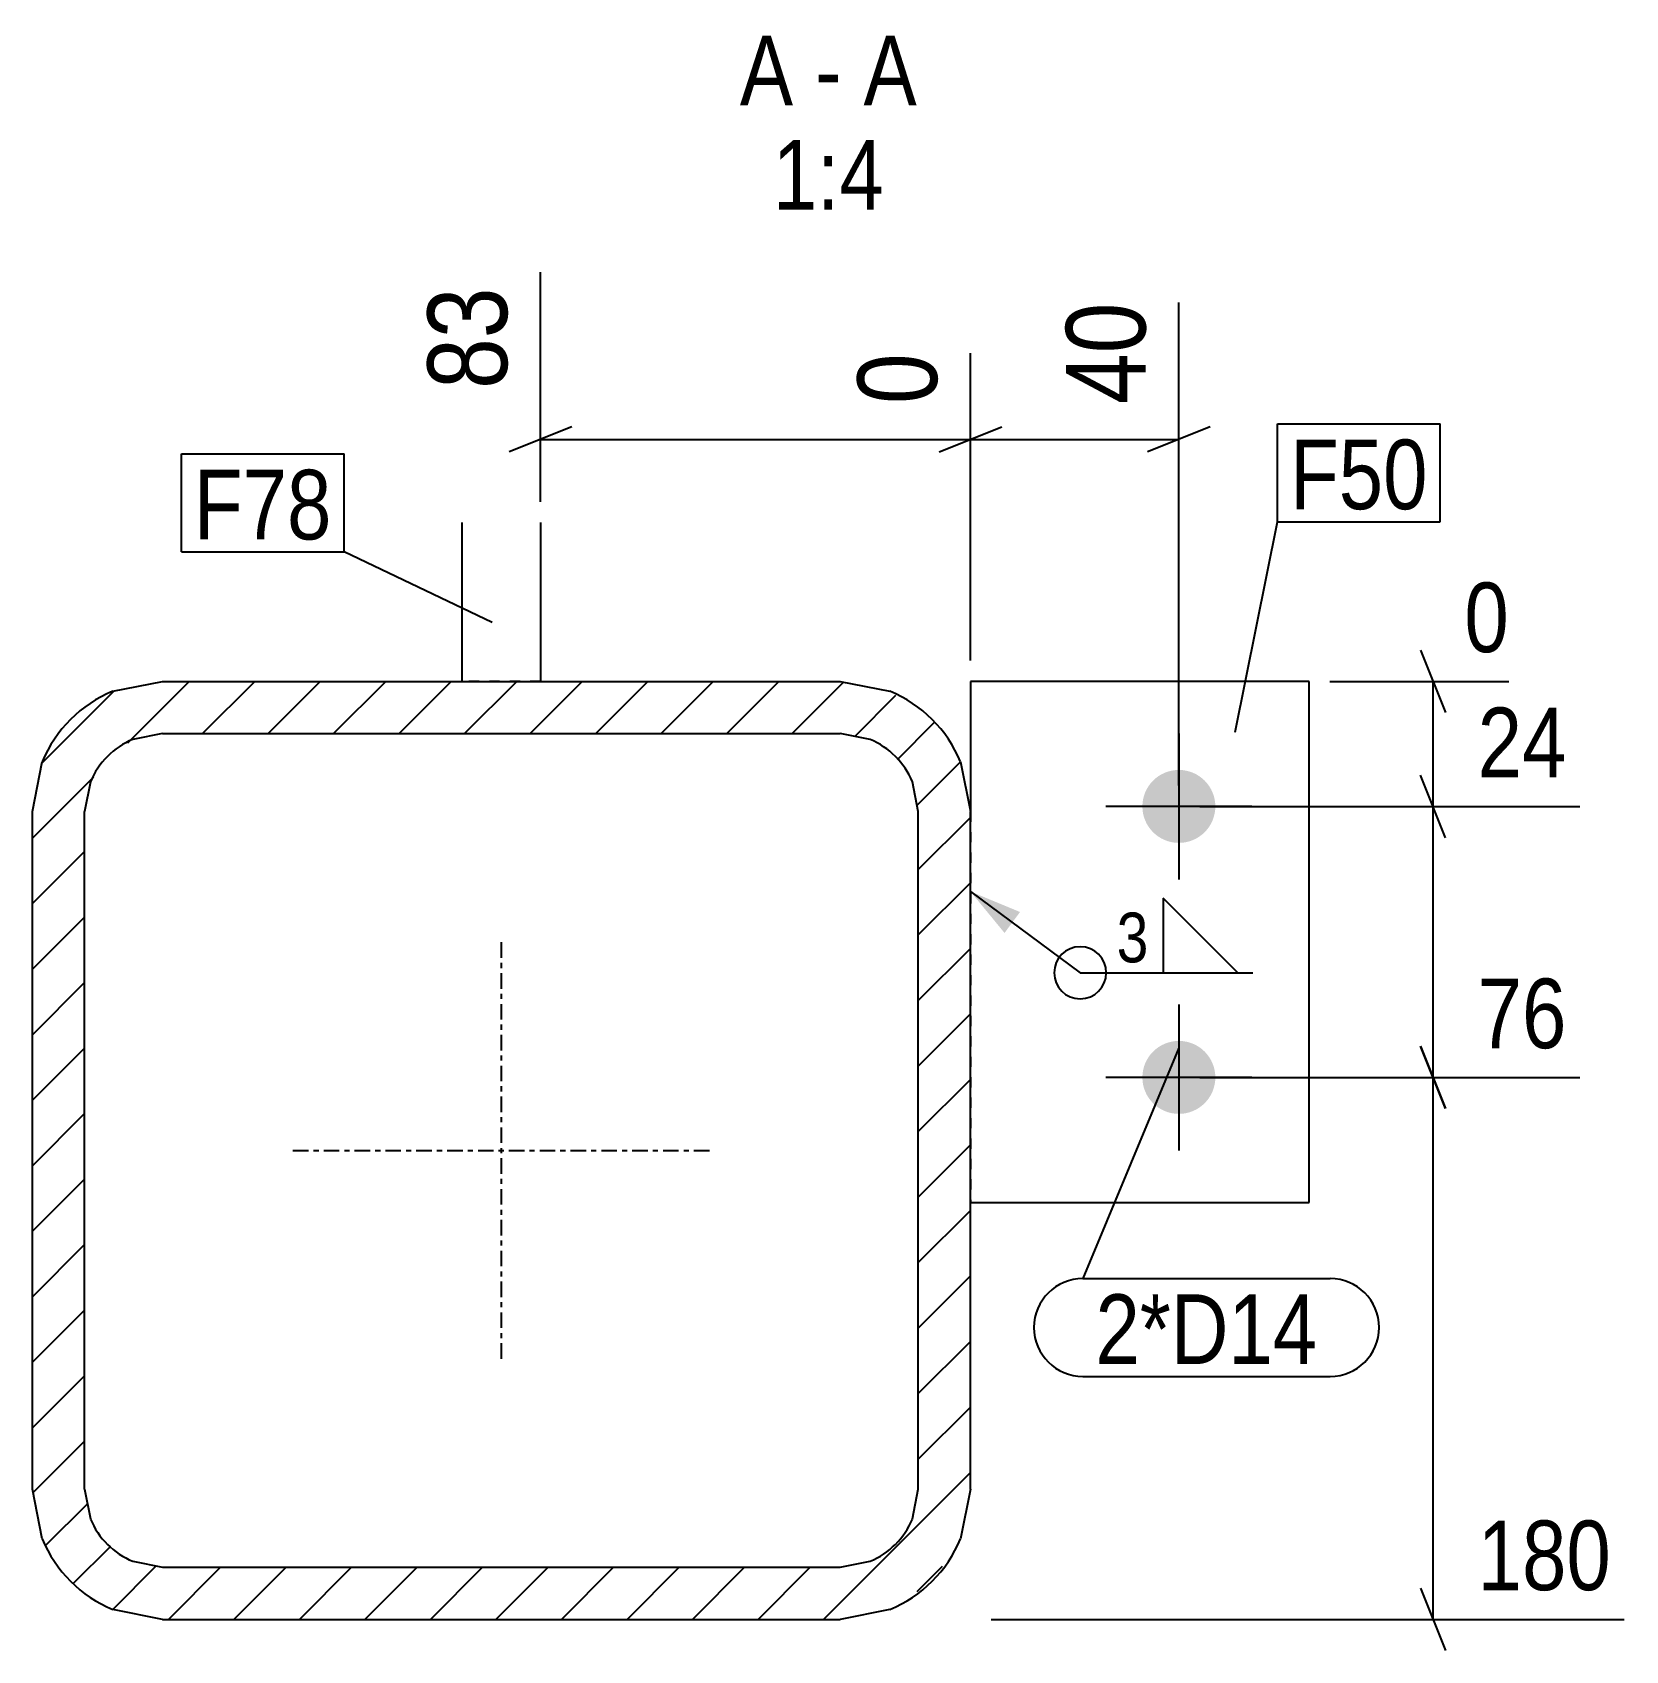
# Model space of a CAD drawing. Header units: millimetres. Extents: x 24 to 44783, y 9 to 937.
# Drawn here: x 9344.4 to 9650.2, y 9.6 to 320.1 of the extents above; entities that cross this region are included whole.
import ezdxf

# ---------------------------------------------------------------- set-up
doc = ezdxf.new("R2010")
doc.units = ezdxf.units.MM
doc.linetypes.add('DXK_LINE_DOT2', pattern=[3.9198, 1.9599, -1.9599])
doc.linetypes.add('DXK_LINE_DOT3', pattern=[5.9187, 2.979, -0.9799, 0.9799, -0.9799])
for name, color, linetype in [('MÅLSÆTNING', 7, 'Continuous'), ('STÅL', 7, 'Continuous'), ('TEKST', 7, 'Continuous')]:
    doc.layers.add(name, color=color, linetype=linetype)
doc.styles.add('Arial Narrow', font='ARIALN.TTF', dxfattribs={"height": 0.2})

msp = doc.modelspace()

# ---------------------------------------------------------------- hatches: boundary and pattern name
at = {"layer": 'STÅL', "linetype": 'Continuous'}
h = msp.add_hatch(dxfattribs=at)
h.set_pattern_fill('', scale=2.8, style=0, pattern_type=0)
h.set_pattern_definition([(45, (9522.545, 180.167), (-6.28618, 6.28618), [])])
h.paths.add_polyline_path([(9524.45, 170.6), (9522.55, 180.17), (9517.13, 188.28), (9509.02, 193.7), (9499.45, 195.6), (9369.45, 195.6), (9359.88, 193.7), (9351.77, 188.28), (9346.35, 180.17), (9344.45, 170.6), (9344.45, 40.6), (9346.35, 31.03), (9351.77, 22.92), (9359.88, 17.5), (9369.45, 15.6), (9499.45, 15.6), (9509.02, 17.5), (9517.13, 22.92), (9522.55, 31.03), (9524.45, 40.6)])
h.paths.add_polyline_path([(9513.31, 34.86), (9510.05, 29.99), (9505.19, 26.74), (9499.45, 25.6), (9369.45, 25.6), (9363.71, 26.74), (9358.84, 29.99), (9355.59, 34.86), (9354.45, 40.6), (9354.45, 170.6), (9355.59, 176.34), (9358.84, 181.21), (9363.71, 184.46), (9369.45, 185.6), (9499.45, 185.6), (9505.19, 184.46), (9510.05, 181.21), (9513.31, 176.34), (9514.45, 170.6), (9514.45, 40.6)])
for points in [[(9564.45, 164.6, -1), (9564.45, 178.6, -1)], [(9564.45, 112.6, -1), (9564.45, 126.6, -1)]]:
    msp.add_hatch(color=96, dxfattribs=at).paths.add_polyline_path(points)
at = {"layer": 'TEKST', "linetype": 'Continuous'}
msp.add_hatch(color=3, dxfattribs=at).paths.add_polyline_path([(9531, 147.32), (9524.45, 155.28), (9533.97, 151.34)])

# ---------------------------------------------------------------- linework, layer by layer
at = {"layer": 'MÅLSÆTNING', "color": 7, "linetype": 'Continuous'}
for p, q in [((9441.95, 230.07), (9441.95, 274.13)), ((9564.45, 175.6), (9564.45, 268.31)), ((9524.45, 199.6), (9524.45, 258.56)), ((9524.45, 199.6), (9524.45, 258.56)), ((9447.95, 244.41), (9435.95, 239.61)), ((9518.45, 239.61), (9530.45, 244.41)), ((9518.45, 239.61), (9530.45, 244.41)), ((9570.45, 244.41), (9558.45, 239.61)), ((9441.95, 242.01), (9524.45, 242.01)), ((9524.45, 242.01), (9564.45, 242.01)), ((9610.84, 201.6), (9615.64, 189.6)), ((9593.45, 195.6), (9627.77, 195.6)), ((9613.24, 171.6), (9613.24, 195.6)), ((9615.64, 165.6), (9610.84, 177.6)), ((9615.64, 165.6), (9610.84, 177.6)), ((9568.45, 171.6), (9641.4, 171.6)), ((9568.45, 171.6), (9641.4, 171.6)), ((9613.24, 119.6), (9613.24, 171.6)), ((9610.84, 125.6), (9615.64, 113.6)), ((9615.64, 113.6), (9610.84, 125.6)), ((9568.45, 119.6), (9641.4, 119.6)), ((9568.45, 119.6), (9641.4, 119.6)), ((9613.24, 15.6), (9613.24, 119.6)), ((9610.84, 21.6), (9615.64, 9.6)), ((9528.45, 15.6), (9649.93, 15.6))]:
    msp.add_line(p, q, dxfattribs=at)
at = {"layer": 'STÅL', "color": 2, "linetype": 'Continuous'}
for p, q in [((9426.95, 195.6), (9426.95, 226.07)), ((9441.95, 226.07), (9441.95, 195.6)), ((9359.88, 193.7), (9369.45, 195.6)), ((9369.45, 195.6), (9499.45, 195.6)), ((9499.45, 195.6), (9509.02, 193.7)), ((9589.45, 195.6), (9524.45, 195.6)), ((9524.45, 195.6), (9524.45, 170.6)), ((9589.45, 95.6), (9589.45, 195.6)), ((9369.45, 185.6), (9363.71, 184.46)), ((9369.45, 185.6), (9499.45, 185.6)), ((9505.19, 184.46), (9499.45, 185.6)), ((9344.45, 170.6), (9346.35, 180.17)), ((9522.55, 180.17), (9524.45, 170.6)), ((9355.59, 176.34), (9354.45, 170.6)), ((9514.45, 170.6), (9513.31, 176.34)), ((9344.45, 40.6), (9344.45, 170.6)), ((9354.45, 40.6), (9354.45, 170.6)), ((9514.45, 40.6), (9514.45, 170.6)), ((9524.45, 40.6), (9524.45, 170.6)), ((9524.45, 95.6), (9589.45, 95.6)), ((9346.35, 31.03), (9344.45, 40.6)), ((9354.45, 40.6), (9355.59, 34.86)), ((9513.31, 34.86), (9514.45, 40.6)), ((9524.45, 40.6), (9522.55, 31.03)), ((9363.71, 26.74), (9369.45, 25.6)), ((9369.45, 25.6), (9499.45, 25.6)), ((9499.45, 25.6), (9505.19, 26.74)), ((9369.45, 15.6), (9359.88, 17.5)), ((9369.45, 15.6), (9499.45, 15.6)), ((9509.02, 17.5), (9499.45, 15.6))]:
    msp.add_line(p, q, dxfattribs=at)
at = {"layer": 'STÅL', "color": 7, "linetype": 'DXK_LINE_DOT2'}
for p, q in [((9441.95, 195.6), (9426.95, 195.6)), ((9524.45, 170.6), (9524.45, 95.6))]:
    msp.add_line(p, q, dxfattribs=at)
at = {"layer": 'STÅL', "color": 96, "linetype": 'Continuous'}
for p, q in [((9564.45, 185.6), (9564.45, 157.6)), ((9578.45, 171.6), (9550.45, 171.6)), ((9564.45, 133.6), (9564.45, 105.6)), ((9578.45, 119.6), (9550.45, 119.6))]:
    msp.add_line(p, q, dxfattribs=at)
at = {"layer": 'STÅL', "color": 7, "linetype": 'DXK_LINE_DOT3'}
for p, q in [((9434.45, 65.6), (9434.45, 145.6)), ((9394.45, 105.6), (9474.45, 105.6))]:
    msp.add_line(p, q, dxfattribs=at)
at = {"layer": 'STÅL', "color": 2, "linetype": 'Continuous'}
for centre, radius, start, end in [((9369.45, 170.6), 25, 112.5, 157.5), ((9499.45, 170.6), 25, 22.5, 67.5), ((9369.45, 170.6), 15, 112.5, 157.5), ((9499.45, 170.6), 15, 22.5, 67.5), ((9369.45, 40.6), 15, 202.5, 247.5), ((9499.45, 40.6), 15, 292.5, 337.5), ((9369.45, 40.6), 25, 202.5, 247.5), ((9499.45, 40.6), 25, 292.5, 337.5)]:
    msp.add_arc(centre, radius, start, end, dxfattribs=at)
at = {"layer": 'TEKST', "color": 7, "linetype": 'Continuous'}
for p, q in [((9583.38, 245.03), (9614.61, 245.03)), ((9583.38, 226.23), (9583.38, 245.03)), ((9614.61, 226.23), (9614.61, 245.03)), ((9373.05, 239.23), (9404.28, 239.23)), ((9373.05, 220.43), (9373.05, 239.23)), ((9404.28, 220.43), (9404.28, 239.23)), ((9575.28, 185.84), (9583.38, 226.23)), ((9583.38, 226.23), (9614.61, 226.23)), ((9373.05, 220.43), (9404.28, 220.43)), ((9432.68, 206.89), (9404.28, 220.43)), ((9564.45, 125.27), (9546.05, 81.01)), ((9546.05, 81.01), (9593.48, 81.01)), ((9546.05, 62.21), (9593.48, 62.21))]:
    msp.add_line(p, q, dxfattribs=at)
at = {"layer": 'TEKST', "color": 3, "linetype": 'Continuous'}
for p, q in [((9524.45, 155.28), (9545.52, 139.68)), ((9575.76, 139.68), (9561.47, 153.97)), ((9561.47, 153.97), (9561.47, 139.68)), ((9561.47, 139.68), (9575.76, 139.68))]:
    msp.add_line(p, q, dxfattribs=at)
msp.add_arc((9545.52, 139.68), 5, 90, 270, dxfattribs=at)
at = {"layer": 'TEKST', "color": 7, "linetype": 'Continuous'}
for centre, start, end in [((9546.05, 71.61), 90, 270), ((9593.48, 71.61), 270, 90)]:
    msp.add_arc(centre, 9.4, start, end, dxfattribs=at)

# ---------------------------------------------------------------- wipeouts: each hides what was drawn before it
at = {"color": 0, "linetype": 'Continuous'}
for points, layer in [([(9438.75, 274.42), (9416.35, 274.42), (9416.35, 248.52), (9438.75, 248.52)], 'MÅLSÆTNING'), ([(9641.65, 174.4), (9641.65, 194), (9618.99, 194), (9618.99, 174.4)], 'MÅLSÆTNING'), ([(9641.65, 122.4), (9641.65, 142), (9618.99, 142), (9618.99, 122.4)], 'MÅLSÆTNING'), ([(9650.18, 18.4), (9650.18, 38), (9618.99, 38), (9618.99, 18.4)], 'MÅLSÆTNING'), ([(9490.44, 306.13), (9490.44, 320.13), (9480.21, 320.13), (9480.21, 306.13)], 'TEKST'), ([(9499.74, 306.13), (9499.74, 320.13), (9494.64, 320.13), (9494.64, 306.13)], 'TEKST'), ([(9514.17, 306.13), (9514.17, 320.13), (9503.94, 320.13), (9503.94, 306.13)], 'TEKST'), ([(9507.85, 286.13), (9507.85, 300.13), (9486.53, 300.13), (9486.53, 286.13)], 'TEKST')]:
    msp.add_wipeout(points, dxfattribs=at).dxf.layer = layer
at = {"color": 0}
for points in [[(9612.21, 228.63), (9612.21, 242.63), (9585.78, 242.63), (9585.78, 228.63)], [(9401.88, 222.83), (9401.88, 236.83), (9375.45, 236.83), (9375.45, 222.83)], [(9559.42, 140.88), (9559.42, 152.48), (9551.72, 152.48), (9551.72, 140.88)], [(9591.08, 64.61), (9591.08, 78.61), (9548.45, 78.61), (9548.45, 64.61)]]:
    msp.add_wipeout(points, dxfattribs=at).dxf.layer = 'TEKST'

# ---------------------------------------------------------------- next in the draw order: linework, layer by layer
at = {"layer": 'TEKST', "color": 3, "linetype": 'Continuous'}
msp.add_line((9545.52, 139.68), (9578.62, 139.68), dxfattribs=at)
msp.add_arc((9545.52, 139.68), 5, 270, 90, dxfattribs=at)

# ---------------------------------------------------------------- next in the draw order: texts
at = {"layer": 'MÅLSÆTNING', "color": 3, "linetype": 'Continuous', "style": 'Arial Narrow'}
msp.add_text('83', height=15.271, rotation=90.0002, dxfattribs=at).set_placement((9435.55, 251.72))
for s, p in [('24', (9621.79, 177.2)), ('76', (9621.79, 125.2)), ('180', (9621.79, 21.2))]:
    msp.add_text(s, height=13.362, dxfattribs=at).set_placement(p)
at = {"layer": 'TEKST', "color": 3, "linetype": 'Continuous', "style": 'Arial Narrow'}
for s, height, p in [('A', 13.36, (9480.21, 306.13)), ('A', 13.36, (9503.94, 306.13)), ('-', 13.36, (9494.64, 306.13)), ('1:4', 13.362, (9486.53, 286.13))]:
    msp.add_text(s, height=height, dxfattribs=at).set_placement(p)
at = {"layer": 'TEKST', "color": 3, "style": 'Arial Narrow'}
msp.add_text('3', height=9.54, dxfattribs=at).set_placement((9552.52, 141.68))

# ---------------------------------------------------------------- next in the draw order: wipeouts: each hides what was drawn before it
at = {"color": 0, "linetype": 'Continuous'}
for points in [[(9561.25, 271.51), (9538.85, 271.51), (9538.85, 245.61), (9561.25, 245.61)], [(9521.25, 261.76), (9498.85, 261.76), (9498.85, 245.61), (9521.25, 245.61)], [(9630.57, 198.4), (9630.57, 218), (9616.44, 218), (9616.44, 198.4)]]:
    msp.add_wipeout(points, dxfattribs=at).dxf.layer = 'MÅLSÆTNING'
at = {"color": 0}
for points in [[(9612.21, 228.63), (9612.21, 242.63), (9585.78, 242.63), (9585.78, 228.63)], [(9401.88, 222.83), (9401.88, 236.83), (9375.45, 236.83), (9375.45, 222.83)], [(9591.08, 64.61), (9591.08, 78.61), (9548.45, 78.61), (9548.45, 64.61)]]:
    msp.add_wipeout(points, dxfattribs=at).dxf.layer = 'TEKST'

# ---------------------------------------------------------------- next in the draw order: texts
at = {"layer": 'MÅLSÆTNING', "color": 3, "linetype": 'Continuous', "style": 'Arial Narrow'}
for s, height, p in [('40', 15.271, (9558.05, 248.81)), ('0', 15.27, (9518.05, 248.81))]:
    msp.add_text(s, height=height, rotation=90.0002, dxfattribs=at).set_placement(p)
msp.add_text('0', height=13.36, dxfattribs=at).set_placement((9619.24, 201.2))
at = {"layer": 'TEKST', "color": 3, "style": 'Arial Narrow'}
for s, p in [('F50', (9585.78, 228.63)), ('F78', (9375.45, 222.83)), ('2*D14', (9548.45, 64.61))]:
    msp.add_text(s, height=13.362, dxfattribs=at).set_placement(p)

doc.saveas('drawing.dxf')
